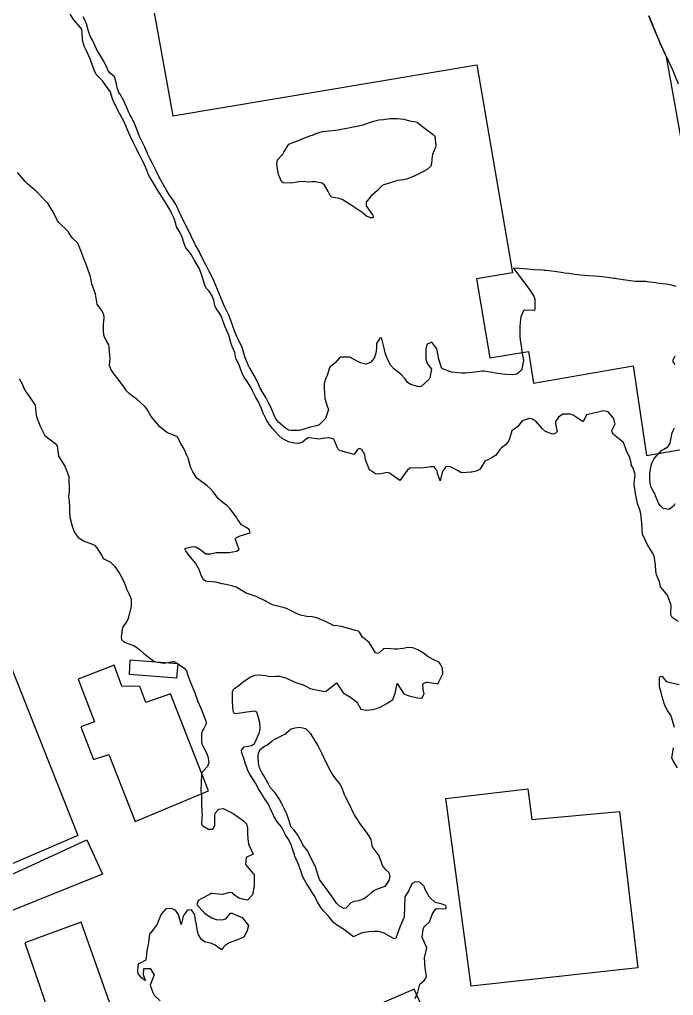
# Model space of a CAD drawing. Header units: metres. Extents: x 292545 to 299085, y 7450245 to 7463078.
# Drawn here: x 295867.9 to 295996.8, y 7458488.9 to 7458681.2 of the extents above; entities that cross this region are included whole.
import ezdxf

# ---------------------------------------------------------------- set-up
doc = ezdxf.new("R2010")
doc.units = ezdxf.units.M
for name, color, linetype in [('Area', 45, 'Continuous'), ('Curvas de Nivel 1m', 11, 'Continuous'), ('Curvas de Nivel 5m', 15, 'Continuous'), ('Edificações', 30, 'Continuous'), ('Vias Primárias', 230, 'Continuous')]:
    doc.layers.add(name, color=color, linetype=linetype)

msp = doc.modelspace()

# ---------------------------------------------------------------- linework, layer by layer
at = {"layer": 'Area'}
msp.add_polyline3d([(295991.95, 7458681.91, 674.56), (295993.25, 7458678.7, 674.56), (295994.23, 7458676.36, 674.68), (295996.58, 7458671.32, 674.78), (295997.72, 7458668.51, 674.8)], dxfattribs=at)
at = {"layer": 'Curvas de Nivel 1m', "flags": 128}
for points, elevation in [([(295997.67, 7458562.59), (295996.51, 7458563.41), (295996.29, 7458563.77), (295996.24, 7458564.05), (295996.29, 7458565.77), (295996.27, 7458566.05), (295995.63, 7458567.78), (295994.58, 7458569.04), (295994.25, 7458569.46), (295994.15, 7458569.8), (295993.99, 7458570.4), (295993.46, 7458571.81), (295993.33, 7458572.52), (295993.25, 7458573.81), (295992.94, 7458575.53), (295992.86, 7458575.82), (295992.79, 7458575.95), (295992.67, 7458576.14), (295991.56, 7458577.83), (295990.7, 7458579.84), (295990.56, 7458581.84), (295990.55, 7458582.03), (295990.35, 7458583.84), (295990.19, 7458584.42), (295989.7, 7458585.85), (295989.44, 7458587.2), (295989.31, 7458587.85), (295989.04, 7458589.64), (295989.06, 7458589.86), (295989.26, 7458591.44), (295989.19, 7458591.86), (295988.86, 7458592.83), (295988.47, 7458593.47), (295988.43, 7458593.87), (295988.08, 7458595.07), (295987.65, 7458595.88), (295986.92, 7458597.89), (295984.94, 7458599.48), (295984.7, 7458599.91), (295984.62, 7458600.25), (295984.96, 7458600.91), (295985.29, 7458601.58), (295985.18, 7458601.91), (295985.13, 7458602.06), (295984.98, 7458602.66), (295983.92, 7458603.92), (295982.99, 7458604.11), (295982.17, 7458603.94), (295980.99, 7458603.67), (295979.66, 7458603.3), (295978.97, 7458601.98), (295976.99, 7458603.24), (295976.44, 7458603.46), (295974.99, 7458603.45), (295974.12, 7458602.9), (295973.53, 7458602.04), (295973.55, 7458601.46), (295973.89, 7458600.04), (295973.41, 7458599.57), (295972.94, 7458599.53), (295971.57, 7458600.06), (295970.95, 7458600.57), (295969.64, 7458602.09), (295969.22, 7458602.34), (295968.98, 7458602.45), (295968.44, 7458602.64), (295966.97, 7458602.12), (295966.09, 7458601), (295964.94, 7458600.15), (295964.46, 7458598.62), (295964.24, 7458598.16), (295963.67, 7458597.41), (295962.91, 7458596.81), (295962.56, 7458596.52), (295962.38, 7458596.18), (295961.72, 7458595.35), (295960.88, 7458594.78), (295960.46, 7458594.61), (295959.62, 7458594.21), (295958.86, 7458592.98), (295958.54, 7458592.54), (295957.92, 7458592.23), (295957.05, 7458592.04), (295956.85, 7458592.01), (295955.18, 7458591.93), (295954.85, 7458591.99), (295954.34, 7458592.28), (295952.86, 7458593.07), (295952, 7458593.16), (295951.31, 7458592.31), (295951.21, 7458591.94), (295950.83, 7458590.31), (295950.31, 7458591.78), (295950.2, 7458592.32), (295949.61, 7458593.08), (295948.86, 7458593.09), (295948.26, 7458592.95), (295946.86, 7458592.81), (295946.37, 7458592.86), (295944.86, 7458592.83), (295944.27, 7458592.39), (295942.83, 7458590.41), (295940.85, 7458591.83), (295940.35, 7458591.94), (295938.84, 7458591.66), (295938.06, 7458591.68), (295936.85, 7458592.48), (295936.12, 7458594.49), (295935.95, 7458595.42), (295935.39, 7458596.5), (295934.9, 7458596.7), (295934.53, 7458596.51), (295933.89, 7458595.52), (295932.89, 7458595.75), (295931.23, 7458596.21), (295930.9, 7458596.34), (295930.71, 7458596.55), (295930.6, 7458596.86), (295929.87, 7458598.56), (295928.93, 7458598.82), (295928.69, 7458598.81), (295927.32, 7458598.59), (295926.92, 7458598.55), (295926.49, 7458598.6), (295924.93, 7458598.78), (295924.78, 7458598.77), (295924.46, 7458598.62), (295923.64, 7458597.91), (295922.91, 7458597.71), (295922.01, 7458597.75), (295920.92, 7458597.98), (295919.7, 7458598.68), (295918.93, 7458599.33), (295917.68, 7458600.7), (295916.96, 7458601.71), (295916.58, 7458602.33), (295916.36, 7458602.72), (295915.91, 7458603.65), (295915.52, 7458604.73), (295915.01, 7458605.89), (295914.51, 7458606.75), (295913.98, 7458607.8), (295913.49, 7458608.76), (295913.05, 7458609.5), (295912.17, 7458610.77), (295911.78, 7458611.48), (295911.35, 7458612.78), (295911.1, 7458613.45), (295910.63, 7458614.31), (295910.51, 7458614.79), (295910.33, 7458615.59), (295909.83, 7458616.8), (295909.64, 7458617.3), (295909.26, 7458618.81), (295909.24, 7458618.88), (295909.17, 7458619.04), (295908.37, 7458620.82), (295907.93, 7458622.09), (295907.66, 7458622.83), (295907.22, 7458623.58), (295906.64, 7458624.25), (295906.42, 7458624.84), (295906.18, 7458625.91), (295905.81, 7458626.84), (295905.27, 7458627.71), (295904.73, 7458628.31), (295904.45, 7458628.86), (295904.18, 7458629.75), (295903.87, 7458630.87), (295903.32, 7458632.2), (295902.91, 7458632.88), (295902.35, 7458633.88), (295901.77, 7458634.9), (295901.36, 7458635.45), (295900.69, 7458636.24), (295900.43, 7458636.91), (295899.99, 7458638.32), (295899.73, 7458638.92), (295899.41, 7458639.49), (295898.86, 7458640.37), (295898.72, 7458640.93), (295898.38, 7458642), (295897.93, 7458642.94), (295897.77, 7458643.26), (295897.46, 7458643.84), (295896.8, 7458644.96), (295895.55, 7458646.91), (295895.51, 7458646.97), (295895.49, 7458647), (295894.31, 7458648.98), (295893.54, 7458650.29), (295893.26, 7458650.72), (295893.18, 7458651), (295893.01, 7458651.54), (295892.33, 7458653.01), (295892.1, 7458653.53), (295891.59, 7458654.57), (295891.33, 7458655.02), (295891.03, 7458655.6), (295890.31, 7458657.03), (295889.63, 7458658.45), (295889.37, 7458659.04), (295889.19, 7458659.5), (295888.52, 7458661.05), (295887.68, 7458662.63), (295887.5, 7458662.88), (295887.43, 7458663.06), (295887.32, 7458663.43), (295886.45, 7458665.08), (295886.22, 7458665.58), (295885.75, 7458667.09), (295885.73, 7458667.12), (295884.27, 7458669.1), (295883.77, 7458669.68), (295883.04, 7458670.39), (295882.67, 7458671.12), (295882.04, 7458672.89), (295881.94, 7458673.13), (295881.81, 7458673.47), (295881.05, 7458675.14), (295880.63, 7458675.94), (295880.32, 7458677.15), (295880.28, 7458678.75), (295880.22, 7458679.16), (295880.13, 7458679.4), (295879.89, 7458679.72), (295878.63, 7458681.17), (295877.91, 7458682.25)], 663), ([(295997.29, 7458628.62), (295996.15, 7458628.92), (295995.29, 7458629.04), (295993.87, 7458629.23), (295993.3, 7458629.31), (295991.58, 7458629.54), (295991.3, 7458629.57), (295989.55, 7458629.61), (295989.3, 7458629.63), (295987.3, 7458629.88), (295985.53, 7458630.13), (295985.31, 7458630.16), (295985.02, 7458630.2), (295983.31, 7458630.43), (295982.74, 7458630.51), (295981.31, 7458630.66), (295980.06, 7458630.72), (295979.31, 7458630.76), (295978.45, 7458630.85), (295977.31, 7458631), (295976.17, 7458631.15), (295975.32, 7458631.27), (295974.65, 7458631.36), (295973.32, 7458631.55), (295971.62, 7458631.76), (295971.32, 7458631.79), (295971.05, 7458631.81), (295969.32, 7458631.91), (295967.32, 7458632.12), (295965.32, 7458632.22), (295965.28, 7458632.19), (295965.28, 7458632.14), (295965.29, 7458632.11), (295965.32, 7458632.07), (295966.85, 7458630.12), (295967.3, 7458629.53), (295968.32, 7458628.11), (295969.26, 7458626.7), (295969.48, 7458626.1), (295969.43, 7458624.3), (295969.44, 7458624.1), (295969.39, 7458623.93), (295969.23, 7458623.91), (295967.41, 7458623.94), (295967.23, 7458623.83), (295966.69, 7458622.65), (295966.62, 7458622.13), (295966.53, 7458620.78), (295966.52, 7458620.13), (295966.53, 7458618.77), (295966.58, 7458618.13), (295966.81, 7458616.45), (295966.86, 7458616.12), (295967.12, 7458614.74), (295967.24, 7458614.12), (295967.24, 7458614), (295967.11, 7458613.41), (295966.89, 7458612.32), (295966.8, 7458612.12), (295965.88, 7458611.34), (295965.08, 7458611.22), (295963.96, 7458611.28), (295963.08, 7458611.33), (295961.72, 7458611.54), (295961.09, 7458611.67), (295959.35, 7458611.95), (295959.09, 7458611.96), (295957.61, 7458611.71), (295957.08, 7458611.64), (295955.82, 7458611.51), (295955.08, 7458611.51), (295953.7, 7458611.67), (295953.08, 7458611.75), (295951.39, 7458612.31), (295951.1, 7458612.58), (295950.52, 7458614.32), (295950.43, 7458615.01), (295950.16, 7458616.32), (295949.15, 7458617.62), (295948.22, 7458617.27), (295947.95, 7458616.35), (295947.95, 7458615.18), (295948, 7458614.35), (295948.23, 7458613.47), (295949.09, 7458612.33), (295948.79, 7458610.61), (295948.64, 7458610.34), (295947.05, 7458608.89), (295946.59, 7458608.82), (295945.05, 7458609.32), (295944.4, 7458609.73), (295943.9, 7458610.4), (295943.08, 7458611.37), (295941.68, 7458612.42), (295941.1, 7458613.02), (295940.36, 7458614.44), (295939.99, 7458615.57), (295939.76, 7458616.44), (295939.32, 7458618.28), (295939.27, 7458618.45), (295939.16, 7458618.5), (295938.9, 7458618.45), (295938.24, 7458617.37), (295938.24, 7458616.46), (295938.15, 7458615.49), (295937.77, 7458614.47), (295937.1, 7458613.65), (295936.25, 7458613.34), (295935.1, 7458613.57), (295933.35, 7458614.52), (295933.11, 7458614.65), (295932.96, 7458614.68), (295931.12, 7458614.72), (295931.02, 7458614.65), (295930.94, 7458614.55), (295930.11, 7458613.55), (295929.1, 7458612.79), (295928.99, 7458612.57), (295928.54, 7458611.11), (295928.29, 7458610.58), (295927.98, 7458609.51), (295927.98, 7458608.59), (295928.03, 7458607.58), (295928.11, 7458606.58), (295928.56, 7458605.01), (295928.75, 7458604.57), (295928.79, 7458604.37), (295928.23, 7458602.58), (295926.96, 7458601.39), (295926.41, 7458601.16), (295924.95, 7458600.81), (295924.81, 7458600.77), (295924.43, 7458600.63), (295923.3, 7458600.29), (295922.95, 7458600.24), (295921.36, 7458600.25), (295920.95, 7458600.34), (295920.36, 7458600.68), (295918.96, 7458601.89), (295918.38, 7458602.7), (295917.85, 7458603.84), (295917.5, 7458604.7), (295917.01, 7458605.71), (295916.44, 7458606.72), (295915.91, 7458607.61), (295915.25, 7458608.74), (295915.19, 7458608.88), (295915.05, 7458609.26), (295914.35, 7458610.75), (295913.22, 7458612.63), (295913.14, 7458612.76), (295913.09, 7458612.84), (295912.33, 7458614.77), (295911.96, 7458615.94), (295911.7, 7458616.77), (295911.15, 7458617.92), (295910.87, 7458618.49), (295910.74, 7458618.79), (295910.29, 7458619.91), (295909.94, 7458620.8), (295909.21, 7458622.81), (295908.24, 7458624.82), (295907.5, 7458626.58), (295907.42, 7458626.83), (295907.27, 7458627.21), (295906.58, 7458628.84), (295906.08, 7458630.06), (295905.71, 7458630.85), (295905.31, 7458631.56), (295904.61, 7458632.86), (295904.19, 7458633.72), (295903.63, 7458634.88), (295903.54, 7458635.06), (295903.36, 7458635.41), (295902.56, 7458636.89), (295901.76, 7458638.53), (295901.58, 7458638.9), (295901.41, 7458639.26), (295900.59, 7458640.91), (295899.71, 7458642.65), (295899.58, 7458642.92), (295899.46, 7458643.2), (295898.93, 7458644.39), (295898.64, 7458644.93), (295898.17, 7458645.63), (295897.49, 7458646.61), (295897.26, 7458646.95), (295896.9, 7458647.56), (295896.1, 7458648.96), (295895.53, 7458650.03), (295895.04, 7458650.98), (295894.5, 7458652.04), (295894.03, 7458652.99), (295893.58, 7458653.86), (295893.22, 7458654.62), (295893.07, 7458655), (295892.63, 7458656.03), (295892.14, 7458657.01), (295891.63, 7458658.06), (295891.23, 7458659.02), (295890.97, 7458659.71), (295890.42, 7458661.03), (295889.68, 7458662.47), (295889.38, 7458663.04), (295889.17, 7458663.56), (295888.57, 7458665.05), (295887.73, 7458666.49), (295887.5, 7458666.84), (295887.4, 7458667.06), (295887.24, 7458667.57), (295886.92, 7458669.07), (295886.62, 7458669.93), (295885.78, 7458670.67), (295885.42, 7458671.09), (295885.1, 7458671.79), (295884.49, 7458673.1), (295883.82, 7458674.17), (295883.23, 7458675.12), (295882.67, 7458676.3), (295882.29, 7458677.13), (295881.86, 7458677.9), (295881.42, 7458679.14), (295881.09, 7458680.34), (295880.78, 7458681.15), (295880.48, 7458681.73)], 664), ([(295945.9, 7458488.37), (295946.38, 7458489.62), (295946.59, 7458490.36), (295946.83, 7458491.18), (295947.66, 7458491.87), (295948.01, 7458492.34), (295948.09, 7458492.76), (295947.88, 7458494.35), (295947.71, 7458496.35), (295948.18, 7458498.34), (295947.75, 7458499.39), (295947.26, 7458500.36), (295947.45, 7458502.01), (295947.58, 7458502.34), (295947.79, 7458502.62), (295948.7, 7458503.43), (295949.04, 7458504.33), (295949.26, 7458504.87), (295949.83, 7458505.89), (295950.08, 7458506.07), (295951.83, 7458506.02), (295951.98, 7458506.15), (295951.99, 7458506.3), (295951.96, 7458506.42), (295951.84, 7458506.66), (295951.19, 7458506.96), (295949.84, 7458507.27), (295948.72, 7458508.33), (295947.87, 7458509.84), (295947.74, 7458510.21), (295947.69, 7458510.34), (295946.79, 7458511.25), (295945.89, 7458511.35), (295945.28, 7458510.99), (295944.98, 7458510.38), (295944.65, 7458509.61), (295943.85, 7458508.39), (295943.76, 7458506.39), (295943.72, 7458504.48), (295943.71, 7458504.39), (295943.67, 7458504.26), (295942.88, 7458502.4), (295942.3, 7458500.94), (295942.13, 7458500.41), (295942.02, 7458500.16), (295941.76, 7458500.09), (295941.17, 7458500.43), (295939.77, 7458501.23), (295938.71, 7458501.52), (295937.77, 7458501.54), (295936.79, 7458501.49), (295935.77, 7458501.35), (295935.14, 7458501.13), (295933.76, 7458500.51), (295931.78, 7458501.98), (295931.45, 7458502.21), (295930.9, 7458502.54), (295930.19, 7458502.96), (295929.79, 7458503.3), (295928.8, 7458504.57), (295927.82, 7458505.63), (295927.37, 7458506.12), (295927.08, 7458506.59), (295926.64, 7458507.4), (295925.98, 7458508.61), (295925.86, 7458508.82), (295924.73, 7458510.62), (295924.43, 7458511.16), (295923.9, 7458512.06), (295923.59, 7458512.63), (295923.45, 7458513.09), (295922.93, 7458514.64), (295922.18, 7458516.42), (295922.08, 7458516.65), (295921.96, 7458517.03), (295921.57, 7458518.25), (295921.42, 7458518.66), (295920.86, 7458519.8), (295920.26, 7458520.68), (295920.18, 7458520.85), (295920.01, 7458521.28), (295919.52, 7458522.18), (295919.09, 7458522.68), (295918.61, 7458523.27), (295918.04, 7458524.26), (295917.83, 7458524.7), (295917.62, 7458525.14), (295916.94, 7458526.71), (295916.09, 7458527.97), (295915.77, 7458528.41), (295915.58, 7458528.73), (295915.01, 7458529.64), (295914.42, 7458530.75), (295914.12, 7458531.27), (295913.18, 7458532.76), (295912.82, 7458533.43), (295912.35, 7458534.77), (295912.17, 7458535.42), (295911.75, 7458536.77), (295911.68, 7458537.29), (295912.2, 7458537.95), (295913.65, 7458538.19), (295914.21, 7458538.61), (295914.28, 7458538.68), (295914.31, 7458538.74), (295914.91, 7458540.05), (295915.2, 7458540.73), (295915.35, 7458541.62), (295915.26, 7458542.73), (295914.9, 7458544.11), (295914.66, 7458544.74), (295914.29, 7458544.96), (295912.74, 7458544.76), (295912.28, 7458544.66), (295910.61, 7458544.45), (295910.28, 7458544.47), (295910.13, 7458544.64), (295910.06, 7458544.79), (295910, 7458545.08), (295909.91, 7458546.79), (295909.89, 7458547.22), (295909.86, 7458548.79), (295909.99, 7458549.14), (295910.34, 7458549.46), (295911.13, 7458550), (295912.07, 7458550.77), (295912.23, 7458550.9), (295912.36, 7458550.99), (295913.43, 7458551.69), (295914.37, 7458552.03), (295915, 7458552.1), (295916.37, 7458551.95), (295917.29, 7458551.79), (295918.37, 7458551.84), (295919.18, 7458551.88), (295920.37, 7458551.54), (295922.15, 7458550.65), (295922.35, 7458550.58), (295923.83, 7458550.11), (295924.35, 7458549.85), (295925.17, 7458549.45), (295926.34, 7458549.13), (295928.08, 7458548.84), (295928.34, 7458548.89), (295930.35, 7458550.55), (295931.71, 7458548.54), (295932.33, 7458548.19), (295933.14, 7458547.71), (295934.31, 7458546.8), (295934.53, 7458546.51), (295935.17, 7458545.37), (295936.29, 7458545.14), (295937.46, 7458545.3), (295938.29, 7458545.47), (295938.99, 7458545.76), (295940.3, 7458546.44), (295941.49, 7458547.24), (295941.94, 7458548.42), (295942.35, 7458550.41), (295943.66, 7458548.4), (295944.33, 7458548.08), (295944.72, 7458547.99), (295946.32, 7458547.56), (295947.16, 7458547.51), (295947.67, 7458548.35), (295947.47, 7458549.22), (295947.42, 7458550.35), (295948.06, 7458550.64), (295948.36, 7458550.64), (295950.35, 7458550.32), (295951.3, 7458552.31), (295951.26, 7458553.43), (295950.8, 7458554.31), (295950.62, 7458554.54), (295950.41, 7458554.68), (295949.83, 7458554.91), (295948.42, 7458555.67), (295947.5, 7458556.35), (295946.43, 7458557.03), (295945.39, 7458557.42), (295944.44, 7458557.48), (295943.53, 7458557.31), (295942.43, 7458557.15), (295941.71, 7458557.15), (295940.44, 7458557.27), (295939.65, 7458557.23), (295938.77, 7458556.45), (295938.42, 7458556.32), (295938.07, 7458556.46), (295937.46, 7458557.45), (295936.82, 7458558.48), (295936.46, 7458558.75), (295935.5, 7458559.53), (295934.9, 7458560.5), (295934.7, 7458560.73), (295934.48, 7458560.81), (295934.12, 7458560.87), (295932.48, 7458561.31), (295931.39, 7458561.63), (295930.49, 7458561.77), (295929.79, 7458561.86), (295928.49, 7458562.48), (295928.31, 7458562.58), (295926.5, 7458563.37), (295925.57, 7458563.54), (295924.51, 7458563.59), (295923.28, 7458563.87), (295922.52, 7458564.18), (295921.61, 7458564.66), (295920.53, 7458565.16), (295919.84, 7458565.36), (295918.53, 7458565.68), (295917.76, 7458565.93), (295916.54, 7458566.58), (295916.3, 7458566.72), (295914.56, 7458567.55), (295913.4, 7458567.91), (295912.56, 7458568.22), (295911.6, 7458568.78), (295910.58, 7458569.36), (295909.76, 7458569.62), (295908.58, 7458569.88), (295907.83, 7458570.07), (295906.59, 7458570.34), (295904.95, 7458570.49), (295904.59, 7458570.54), (295904.12, 7458570.86), (295903.71, 7458571.76), (295903.34, 7458572.87), (295902.63, 7458574.05), (295901.94, 7458574.89), (295901.38, 7458575.63), (295900.66, 7458576.55), (295900.48, 7458576.91), (295900.57, 7458577), (295900.66, 7458577.04), (295902.16, 7458577.4), (295902.67, 7458577.34), (295903.46, 7458576.87), (295904.65, 7458575.97), (295905.54, 7458575.96), (295906.66, 7458576.2), (295908.05, 7458576.22), (295908.66, 7458576.18), (295909.25, 7458576.21), (295910.66, 7458576.48), (295911.17, 7458576.78), (295910.68, 7458578.21), (295910.45, 7458578.79), (295910.5, 7458578.98), (295910.7, 7458579.14), (295911.41, 7458579.49), (295912.7, 7458579.86), (295913.37, 7458580.09), (295913.19, 7458580.76), (295912.72, 7458581.07), (295911.63, 7458581.69), (295910.89, 7458582.79), (295910.74, 7458583.04), (295909.41, 7458584.8), (295908.77, 7458585.46), (295907.99, 7458586.04), (295907.08, 7458586.83), (295906.79, 7458587.2), (295906.1, 7458588.15), (295905.47, 7458588.85), (295904.81, 7458589.38), (295902.83, 7458590.88), (295902.04, 7458592.09), (295901.68, 7458592.9), (295901.24, 7458594.55), (295901.12, 7458594.91), (295901.03, 7458595.05), (295900.89, 7458595.33), (295900.43, 7458596.44), (295900.15, 7458596.91), (295899.68, 7458597.69), (295899.05, 7458598.93), (295898.92, 7458599.05), (295898.72, 7458599.14), (295896.94, 7458599.84), (295895.59, 7458600.97), (295895.3, 7458601.31), (295894.96, 7458601.66), (295893.89, 7458602.99), (295893, 7458604.51), (295892.61, 7458605), (295891.02, 7458606.4), (295890.67, 7458606.68), (295890.16, 7458607.03), (295889.51, 7458607.53), (295889.03, 7458608.09), (295888.35, 7458609.06), (295887.07, 7458610.66), (295886.74, 7458611.07), (295885.97, 7458612.2), (295885.66, 7458613.08), (295885.75, 7458614.44), (295885.7, 7458615.08), (295885.61, 7458616.62), (295885.5, 7458617.09), (295885.15, 7458617.77), (295884.66, 7458618.6), (295884.52, 7458619.1), (295884.44, 7458619.83), (295884.46, 7458621.1), (295884.6, 7458622.49), (295884.51, 7458623.1), (295884.05, 7458623.94), (295883.23, 7458625.12), (295882.88, 7458627.12), (295882.68, 7458627.71), (295882.19, 7458629.13), (295881.9, 7458630.54), (295881.73, 7458631.14), (295881.32, 7458632.21), (295880.98, 7458633.14), (295880.75, 7458633.73), (295880.18, 7458635.15), (295879.38, 7458637.16), (295878.33, 7458638.12), (295877.67, 7458639.19), (295877.56, 7458639.35), (295877.41, 7458639.5), (295875.65, 7458641.21), (295875.43, 7458641.54), (295874.59, 7458643.22), (295873.47, 7458645.01), (295873.37, 7458645.13), (295873.25, 7458645.23), (295871.5, 7458647.06), (295871.3, 7458647.26), (295869.52, 7458648.84), (295869.06, 7458649.28), (295867.54, 7458651.08)], 662), ([(295997.1, 7458613.22), (295996.71, 7458613.77), (295996.74, 7458614.15), (295997.12, 7458614.95)], 664), ([(295867.84, 7458610.52), (295868.5, 7458609.29), (295868.66, 7458608.9), (295869.03, 7458608.08), (295869.61, 7458607.27), (295871, 7458605.26), (295871.19, 7458603.26), (295871.24, 7458602.99), (295871.9, 7458601.25), (295872.93, 7458599.24), (295874.91, 7458597.75), (295875.37, 7458597.21), (295875.43, 7458596.67), (295875.6, 7458595.2), (295876.85, 7458593.19), (295877.64, 7458591.18), (295877.65, 7458590.36), (295877.72, 7458589.18), (295877.73, 7458588.25), (295877.6, 7458587.18), (295877.68, 7458586.27), (295877.8, 7458585.18), (295877.75, 7458584.18), (295877.86, 7458583.18), (295878.22, 7458581.67), (295878.35, 7458581.17), (295878.7, 7458580.27), (295879.13, 7458579.6), (295879.5, 7458579.16), (295880.68, 7458578.46), (295881.76, 7458578.05), (295882.67, 7458577.64), (295883.18, 7458577.11), (295884.06, 7458575.69), (295884.4, 7458575.1), (295884.64, 7458574.92), (295885.83, 7458574.28), (295886.63, 7458573.52), (295886.96, 7458573.07), (295887.61, 7458572.06), (295888.19, 7458571.05), (295888.58, 7458570.15), (295889.01, 7458569.05), (295889.47, 7458568.13), (295889.91, 7458567.04), (295889.9, 7458565.66), (295889.77, 7458565.04), (295889.54, 7458564.01), (295889.28, 7458563.04), (295889.01, 7458562.53), (295888.48, 7458561.81), (295888.19, 7458561.34), (295888.12, 7458561.05), (295887.94, 7458559.57), (295888.04, 7458559.05), (295888.45, 7458558.63), (295889.23, 7458558.26), (295890.44, 7458557.86), (295891, 7458557.59), (295891.64, 7458557.01), (295892.42, 7458556.31), (295894.11, 7458554.98), (295894.4, 7458554.8), (295894.7, 7458554.68), (295896.4, 7458554.39), (295898.2, 7458554.73), (295898.4, 7458554.73), (295898.83, 7458554.49), (295900.39, 7458553.43), (295900.79, 7458552.91), (295901.02, 7458552.25), (295901.48, 7458550.9), (295902.33, 7458548.89), (295902.89, 7458547.45), (295903.08, 7458546.88), (295903.63, 7458545.53), (295903.9, 7458544.87), (295904.01, 7458544.59), (295904.27, 7458544.04), (295904.71, 7458542.86), (295904.68, 7458542.43), (295904.24, 7458541.55), (295903.97, 7458541.13), (295903.84, 7458540.87), (295903.78, 7458540.42), (295903.76, 7458538.87), (295903.85, 7458538.51), (295904.2, 7458537.86), (295904.69, 7458536.86), (295905.02, 7458536.01), (295905.2, 7458534.85), (295904.94, 7458534.07), (295904.15, 7458533.2), (295903.83, 7458532.86), (295903.76, 7458532.48), (295903.72, 7458530.87), (295903.67, 7458529.3), (295903.74, 7458528.87), (295903.78, 7458528.55), (295903.78, 7458526.86), (295903.84, 7458525.07), (295903.87, 7458524.86), (295903.88, 7458524.7), (295903.77, 7458522.86), (295903.8, 7458522.64), (295904.02, 7458522.35), (295905.18, 7458521.68), (295906.01, 7458521.74), (295906.4, 7458522.45), (295906.42, 7458522.84), (295906.4, 7458524.48), (295906.49, 7458524.84), (295907.22, 7458525.66), (295908.06, 7458525.75), (295910.04, 7458524.79), (295912.03, 7458523.36), (295912.65, 7458522.76), (295912.85, 7458521.93), (295912.83, 7458520.76), (295912.88, 7458519.87), (295913.07, 7458518.76), (295913.95, 7458516.75), (295912.6, 7458516.11), (295912.48, 7458514.76), (295913.91, 7458513.02), (295914.06, 7458512.9), (295914.13, 7458512.75), (295914.17, 7458511.03), (295914.18, 7458510.75), (295914.16, 7458510.46), (295913.85, 7458508.75), (295912.86, 7458507.75), (295911.84, 7458507.92), (295911.15, 7458508.09), (295910.24, 7458508.79), (295909.86, 7458509.15), (295909.39, 7458509.26), (295907.85, 7458508.82), (295905.86, 7458509.05), (295905.68, 7458509.02), (295905.34, 7458508.85), (295903.84, 7458508.04), (295903.09, 7458507.63), (295902.87, 7458506.88), (295903.82, 7458505.72), (295904.28, 7458505.32), (295904.81, 7458504.85), (295905.8, 7458504.21), (295906.69, 7458503.94), (295907.8, 7458503.85), (295908.6, 7458504.02), (295909.26, 7458504.81), (295909.49, 7458505.13), (295909.82, 7458505.19), (295910.07, 7458505.05), (295910.7, 7458504.79), (295911.81, 7458504.29), (295913.02, 7458502.76), (295912.8, 7458501.73), (295912.31, 7458500.76), (295912.07, 7458500.46), (295911.76, 7458500.28), (295910.86, 7458499.89), (295909.75, 7458499.5), (295909.25, 7458499.31), (295908.44, 7458498.81), (295908.13, 7458498.43), (295907.73, 7458497.92), (295906.45, 7458498.83), (295905.75, 7458499.17), (295904.4, 7458499.51), (295903.75, 7458499.94), (295903.2, 7458500.88), (295903.02, 7458501.63), (295902.77, 7458502.88), (295902.56, 7458504.12), (295902.49, 7458504.88), (295901.82, 7458505.81), (295900.99, 7458505.73), (295900.36, 7458504.9), (295900.19, 7458504.52), (295899.78, 7458502.91), (295899.24, 7458504.92), (295898.67, 7458505.78), (295897.82, 7458506.06), (295896.78, 7458506), (295895.81, 7458504.96), (295895.26, 7458503.5), (295895.01, 7458502.97), (295893.77, 7458501.31), (295893.61, 7458501.14), (295893.54, 7458500.99), (295893.34, 7458499.4), (295893.29, 7458498.99), (295893.01, 7458497.71), (295892.92, 7458497), (295892.81, 7458495.89), (295891.7, 7458495.33), (295891.46, 7458495.25), (295891.22, 7458495.01), (295891.2, 7458493.49), (295891.42, 7458493.01), (295891.67, 7458492.66), (295892.75, 7458491.91), (295892.35, 7458493), (295892.4, 7458494.29), (295893.68, 7458494.25), (295894.42, 7458492.98), (295893.64, 7458490.99), (295894.19, 7458489.55), (295894.45, 7458488.98), (295895.61, 7458487.87)], 662), ([(295997.03, 7458585.77), (295996.77, 7458585.31), (295995.85, 7458584.69), (295994.76, 7458584.87), (295994.28, 7458585.31), (295993.88, 7458585.8), (295993.24, 7458587.36), (295993.1, 7458587.82), (295992.97, 7458587.99), (295992.81, 7458588.18), (295992.29, 7458589.29), (295992.19, 7458589.82), (295992.12, 7458590.54), (295992.15, 7458591.82), (295992.39, 7458593.34), (295992.5, 7458593.82), (295992.88, 7458594.61), (295993.45, 7458595.25), (295993.95, 7458595.8), (295994.41, 7458596.28), (295994.9, 7458596.57), (295995.68, 7458597.01), (295996.14, 7458597.78), (295996.23, 7458598.47), (295996.49, 7458599.77), (295996.62, 7458600.1), (295996.95, 7458600.77)], 664), ([(295996.99, 7458541.76), (295996.45, 7458543.6), (295996.39, 7458543.77), (295996.29, 7458544.03), (295995.6, 7458545.08), (295995.22, 7458545.79), (295994.95, 7458546.44), (295994.57, 7458547.8), (295994.34, 7458548.62), (295994, 7458549.8), (295994.03, 7458551.46), (295994.17, 7458551.79), (295994.37, 7458551.87), (295994.57, 7458551.79), (295995.35, 7458550.78), (295996.36, 7458550.55), (295997.89, 7458550.23)], 663), ([(295997.6, 7458533.76), (295996.65, 7458535.3), (295996.47, 7458535.77), (295996.72, 7458537.24), (295996.78, 7458537.76)], 663)]:
    msp.add_lwpolyline(points, dxfattribs=dict(at, elevation=elevation))
at = {"layer": 'Curvas de Nivel 1m', "elevation": 663, "flags": 128}
msp.add_lwpolyline([(295924.25, 7458541.53), (295925.2, 7458540.62), (295925.56, 7458539.95), (295926.22, 7458538.94), (295926.45, 7458538.6), (295926.75, 7458538.05), (295927.49, 7458536.59), (295928.17, 7458535.18), (295928.47, 7458534.58), (295928.76, 7458533.97), (295929.54, 7458532.57), (295930.13, 7458531.69), (295931.04, 7458530.55), (295931.44, 7458529.88), (295931.89, 7458528.53), (295931.94, 7458528.38), (295932.09, 7458528.11), (295932.95, 7458526.52), (295933.67, 7458524.9), (295933.86, 7458524.51), (295934.04, 7458524.22), (295935.19, 7458522.5), (295936.01, 7458521.37), (295936.71, 7458520.48), (295937.16, 7458519.65), (295937.37, 7458518.47), (295937.51, 7458518), (295937.96, 7458517.51), (295938.75, 7458516.45), (295939.17, 7458515.22), (295939.43, 7458514.44), (295939.92, 7458513.9), (295940.66, 7458513.18), (295940.87, 7458512.43), (295940.71, 7458511.62), (295939.88, 7458510.44), (295938.42, 7458509.91), (295937.87, 7458509.64), (295937.19, 7458509.15), (295936.51, 7458508.48), (295935.85, 7458507.99), (295934.73, 7458507.62), (295933.84, 7458507.45), (295933.18, 7458507.18), (295932.58, 7458506.52), (295932.22, 7458506.13), (295931.83, 7458506.11), (295931, 7458506.54), (295930.39, 7458507.11), (295929.85, 7458507.89), (295929.4, 7458508.56), (295928.01, 7458510.45), (295927.91, 7458510.58), (295927.88, 7458510.61), (295927.06, 7458511.76), (295926.75, 7458512.59), (295926.24, 7458514.28), (295926.11, 7458514.6), (295925.93, 7458514.92), (295925.08, 7458516.61), (295924.73, 7458517.39), (295923.97, 7458518.36), (295923.76, 7458518.63), (295923.53, 7458519.08), (295922.69, 7458520.64), (295922.01, 7458521.5), (295921.47, 7458522.11), (295921.22, 7458522.66), (295920.93, 7458523.77), (295920.62, 7458524.66), (295920.06, 7458525.8), (295919.6, 7458526.68), (295919.07, 7458527.68), (295918.45, 7458528.69), (295918.29, 7458528.89), (295918.1, 7458529.05), (295917.29, 7458529.9), (295916.89, 7458530.71), (295916.13, 7458532.13), (295915.75, 7458532.73), (295915.22, 7458533.8), (295914.99, 7458534.73), (295914.94, 7458535.98), (295915.03, 7458536.73), (295915.43, 7458537.5), (295916.21, 7458538.06), (295916.66, 7458538.26), (295917.23, 7458538.71), (295917.74, 7458539.18), (295918.22, 7458539.46), (295919.8, 7458540.25), (295920.23, 7458540.44), (295920.38, 7458540.52), (295920.54, 7458540.67), (295921.45, 7458541.45), (295922.25, 7458541.68), (295923.12, 7458541.77)], close=True, dxfattribs=at)
at = {"layer": 'Curvas de Nivel 5m', "elevation": 665, "flags": 128}
msp.add_lwpolyline([(295943.67, 7458661.57), (295944.78, 7458661.28), (295945.67, 7458661.13), (295946.3, 7458661), (295947.08, 7458660.36), (295947.66, 7458659.85), (295949.4, 7458658.57), (295949.63, 7458658.39), (295949.7, 7458658.33), (295949.75, 7458658.21), (295949.95, 7458656.33), (295949.91, 7458656.03), (295949.6, 7458655.39), (295949.3, 7458654.63), (295949.24, 7458654.33), (295949.09, 7458652.81), (295948.95, 7458652.34), (295948.27, 7458651.63), (295947.55, 7458651.29), (295945.68, 7458650.38), (295945.6, 7458650.32), (295945.54, 7458650.29), (295944.15, 7458649.78), (295943.53, 7458649.63), (295942.47, 7458649.47), (295941.53, 7458649.25), (295940.93, 7458649.03), (295939.51, 7458648.58), (295939.42, 7458648.54), (295939.3, 7458648.45), (295938.45, 7458647.51), (295937.5, 7458646.7), (295937.19, 7458646.47), (295936.23, 7458645.24), (295936.25, 7458644.49), (295937.45, 7458642.74), (295937.58, 7458642.47), (295937.58, 7458642.33), (295937.44, 7458642.15), (295937.07, 7458642.11), (295936.29, 7458642.49), (295935.45, 7458643.22), (295933.47, 7458644.52), (295931.49, 7458645.76), (295930.88, 7458645.94), (295929.49, 7458646.22), (295929.14, 7458646.57), (295928.75, 7458647.33), (295928.03, 7458648.58), (295927.53, 7458648.96), (295926.17, 7458649.25), (295925.53, 7458649.21), (295924.98, 7458649.18), (295923.53, 7458649.28), (295922.92, 7458649.25), (295921.53, 7458648.99), (295919.89, 7458649.05), (295919.53, 7458649.33), (295918.98, 7458650.7), (295918.85, 7458651.4), (295918.61, 7458652.7), (295918.73, 7458653.54), (295919.59, 7458654.49), (295919.7, 7458654.58), (295919.78, 7458654.69), (295919.99, 7458655.08), (295920.98, 7458656.67), (295921.62, 7458656.91), (295922.89, 7458657.38), (295923.62, 7458657.7), (295925.34, 7458658.33), (295925.63, 7458658.42), (295925.76, 7458658.48), (295926.01, 7458658.61), (295927.19, 7458659.04), (295927.64, 7458659.12), (295928.96, 7458659.26), (295929.64, 7458659.33), (295930.71, 7458659.49), (295931.65, 7458659.65), (295932.4, 7458659.79), (295933.66, 7458660.06), (295934.04, 7458660.13), (295935.66, 7458660.47), (295935.68, 7458660.48), (295935.74, 7458660.5), (295937.67, 7458661.16), (295938.71, 7458661.42), (295939.67, 7458661.54), (295940.92, 7458661.68), (295941.68, 7458661.74), (295942.35, 7458661.74)], close=True, dxfattribs=at)
at = {"layer": 'Edificações', "elevation": 672.29}
msp.add_lwpolyline([(295889.33, 7458710.89), (295898.1, 7458662.21), (295958.03, 7458672.29), (295965.07, 7458631.29), (295957.94, 7458630.09), (295960.57, 7458614.55), (295968.21, 7458615.83), (295969.22, 7458609.58), (295988.86, 7458612.99), (295991.44, 7458595.29), (296008.94, 7458598.31), (295995.41, 7458673.84), (295994.23, 7458676.36), (295993.74, 7458677.53), (295993.25, 7458678.7), (295992.6, 7458680.3), (295991.95, 7458681.91)], dxfattribs=at)
at = {"layer": 'Edificações'}
for points in [[(295898.87, 7458551.47), (295889.62, 7458552.19), (295889.71, 7458555.09), (295899.11, 7458554.37)], [(295890.71, 7458523.22), (295905.19, 7458529.26), (295897.65, 7458548.34), (295892.81, 7458546.67), (295891.65, 7458549.79), (295888.1, 7458549.91), (295886.6, 7458554), (295879.46, 7458551.26), (295882.7, 7458542.88), (295880.01, 7458541.87), (295882.47, 7458535.43), (295885.5, 7458536.44)], [(295989.76, 7458494.41), (295956.93, 7458490.8), (295951.9, 7458527.75), (295968.07, 7458529.65), (295968.88, 7458523.58), (295986.14, 7458525.21)], [(295884.29, 7458512.83), (295864.47, 7458504.9), (295861.87, 7458510.73), (295881.21, 7458519.59)]]:
    msp.add_lwpolyline(points, close=True, dxfattribs=at)
msp.add_lwpolyline([(295953.73, 7458472.3), (295945.69, 7458490.2), (295892.85, 7458467.22), (295880.09, 7458503.41), (295868.97, 7458499.31), (295882.07, 7458461.23)], dxfattribs=at)
at = {"layer": 'Vias Primárias'}
msp.add_lwpolyline([(295795.13, 7458729.94), (295820.68, 7458665.34), (295853.8, 7458584.92), (295879.38, 7458520.46), (295865.57, 7458514.46), (295785.41, 7458724.29, 0.420495)], format="xyb", dxfattribs=at)

doc.saveas('drawing.dxf')
